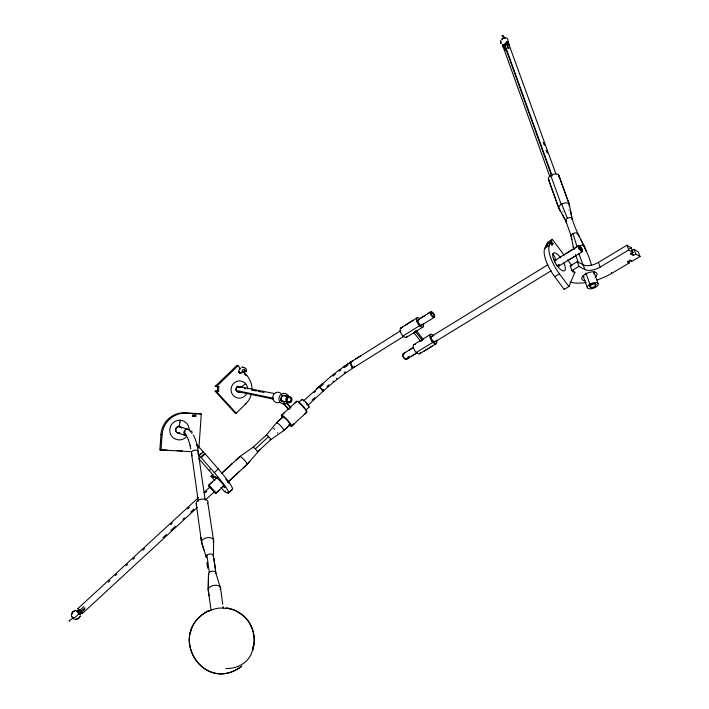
<?xml version="1.0" encoding="UTF-8"?>
<svg xmlns="http://www.w3.org/2000/svg" width="709" height="709" viewBox="0 0 709 709"><rect width="100%" height="100%" fill="white"/><g stroke="black" fill="none" stroke-linecap="round" stroke-linejoin="round"><path stroke-width="1.06" d="M208.242 589.082L208.543 573.492L208.189 589.737L211.043 610.165M213.409 556.086L213.648 541.118L207.87 503.053M71.379 615.093L72.424 612.177L75.198 610.511M217.583 386.378L218.789 386.627L218.611 391.439L217.406 391.173L217.583 386.378L215.244 386.316L236.771 365.578L238.029 365.755L240.555 368.547M71.387 615.128L72.566 612.009L75.633 610.449M195.755 416.387L194.532 416.059L194.718 413.347L195.941 413.657L195.755 416.387L193.078 416.236L193.265 413.515L185.111 412.815A22.989 22.404 -62.5 0 0 160.943 434.546L159.897 449.852L191.722 451.704M160.996 450.312L162.042 434.945A23.078 22.484 -62.7 0 1 186.299 413.134L193.265 413.515M192.015 413.71L192.05 413.196M198.928 448.177L201.276 413.95L194.718 413.347M180.015 422.023L179.226 426.605L178.89 425.781M77.901 612.496L78.212 611.016L76.962 611.087M500.864 43.541L500.722 40.67L500.829 43.444L500.669 42.948M246.44 371.622L246.369 369.912M241.237 666.628C201.87 695.05 165.454 631.648 209.332 610.431M253.751 645.731C255.612 635.034 251.925 623.477 243.852 616.121M253.689 646.05C255.329 636.992 253.06 627.314 247.432 620.02M246.404 371.808L246.386 369.992M286.888 399.761L286.808 397.377L286.764 400.071M252.732 649.993L253.37 647.388M207.95 611.087C165.525 633.837 203.483 695.405 241.813 666.176L239.057 668.197M252.688 650.126L253.281 647.778M420.916 340.524L420.712 341.206L413.87 332.734A5.45 2.508 58 0 0 414.437 331.901M75.402 619.436L78.398 618.629L80.277 615.997M79.727 614.437L79.957 613.879A4.369 1.258 -42.7 0 0 80.028 613.719L80.073 613.569A4.387 1.267 -42.3 0 1 79.665 614.508L79.505 614.455M191.191 630.266L191.74 628.644M190.579 632.074L191.146 630.416M505.34 43.923L506.838 41.698L508.229 42.505L555.918 173.98M508.318 42.691L507.866 43.63A4.032 2.792 -57.1 0 0 508.309 42.691A3.137 1.932 -22.8 0 0 507.103 41.751M80.206 616.227L78.557 618.514L75.358 619.436M551.611 245.323L552.479 244.773L550.804 242.513L546.169 245.411L544.822 248.221A24.15 8.703 58.4 0 0 554.695 276.661L564.196 289.387L568.928 286.551L574.902 272.212L571.897 270.625L570.222 265.902L577.223 261.639L583.188 264.847A11.672 5.495 -20.3 0 0 598.431 262.392L626.942 245.217L631.329 248.017M564.196 289.387L564.577 288.474M552.479 244.773L552.993 243.701L551.318 241.45L552.329 239.323L564.107 255.205M547.313 245.19L546.683 244.339L551.38 241.317M544.822 248.221L549.475 245.314L550.804 242.513M546.683 244.339L547.711 242.212L552.329 239.323M422.945 339.044L422.36 340.187A5.433 2.481 58.4 0 1 422.945 339.044L416.165 330.474L415.518 331.706L422.36 340.187L420.712 341.206A5.424 2.481 58.4 0 1 420.88 340.595M241.095 386.724L240.759 387.433A2.871 2.774 -77.1 0 0 236.824 387.336A2.871 2.774 -77.1 0 0 236.673 391.386L272.956 399.025M283.742 416.165L276.59 422.741L266.424 434.989L253.21 447.157L240.023 456.392L221.394 473.541M249.86 461.151L247.29 464.253L227.837 482.209M259.76 449.834L247.29 464.253L243.311 467.905M413.87 332.734L414.304 332.246M217.406 391.173L215.066 391.12L234.963 412.86L235.556 412.284M234.963 412.86L236.221 413.196L245.748 403.917A20.198 19.524 -76.6 0 0 251.367 394.115M239.802 369.159L239.323 368.405M215.244 386.316L216.449 386.565L238.029 365.755M238.915 370.009L240.333 368.645M304.276 414.517L306.705 412.239M281.508 415.359L283.972 413.072M257.562 451.863L270.767 439.686L283.804 430.54L287.969 426.667M208.384 485.55L212.425 481.801M236.15 459.981L240.023 456.392M227.598 482.404L239.385 471.529M283.804 430.54L290.903 423.982M305.889 410.13L309.044 407.214M220.774 487.34L224.558 491.674L225.285 491M224.558 491.674L227.155 492.861L227.881 492.188M228.555 492.923L232.472 489.29M228.528 492.95L232.455 489.316M232.206 463.597L221.89 473.116M79.683 610.467L83.901 606.576M77.768 612.611L80.073 610.892M255.373 448.824L268.605 436.629M79.16 611.335L79.851 610.697L78.779 609.297L76.705 611.211M81.411 610.75L80.622 611.477L79.851 610.697M81.943 610.263L85.062 607.826M69.509 621.19C70.377 620.561 66.07 622.192 73.16 618.204A4.6 1.294 -43.2 0 0 78.743 613.657L80.817 611.734L82.483 613.409M82.501 611.362L83.024 610.874M83.29 610.635L84.867 609.173M79.594 614.552L81.677 612.638L80.746 611.619L81.446 612.337M163.035 537.599L166.278 534.595M170.904 530.332L175.424 526.167M182.94 519.236L184.437 517.854M190.677 512.102L193.929 509.097M312.022 400.151L314.796 397.589M197.43 507.334L82.466 613.409L81.757 612.718M205.238 500.137L214.987 491.133M308.867 404.414L322.932 391.439M215.678 493.429L224.593 485.195M291.399 426.384L306.82 412.168M227.155 492.861A32.065 3.456 47.4 0 0 214.295 472.655L218.319 468.959L205.185 453.893L202.801 451.651L202.295 452.112M214.854 480.587L211.043 476.235L213.001 474.436M211.043 476.235L213.551 477.308L214.526 476.404M281.402 415.43L296.752 401.321M283.387 403.456L288.217 409.226A7.418 1.338 47.4 0 1 288.474 409.226L290.77 407.604L286.693 402.73M208.446 485.461L217.353 477.263M298.835 402.287L302.016 399.371M79.816 610.609L77.963 608.517L198.52 497.532M204.032 492.463L210.573 486.427M303.425 400.939L330.678 376.576M316.267 389.152L322.595 383.401M108.335 582.062L109.886 580.636M115.292 575.655L116.958 574.122M126.078 565.729L127.611 564.311M132.982 559.366L134.515 557.956M142.988 550.149L144.609 548.651M170.639 524.678L172.269 523.18M187.725 508.938L189.347 507.44M205.344 492.711L206.833 491.346M313.848 392.795L315.461 391.306M79.612 610.387L79.266 609.35M215.74 493.349L219.648 489.759M213.551 477.308A10.688 1.152 47.4 0 0 209.199 470.528L210.192 469.624M276.59 422.741L280.906 418.797M293.951 424.017L291.567 426.206L294.067 423.955M200.78 453.494L198.75 455.338L200.514 457.349L204.555 453.663M200.514 457.349L201.134 457.589L205.185 453.893M198.75 455.338L199.371 455.577L203.43 451.881L196.792 444.64M294.208 403.66L296.867 401.241M196.748 445.27L197.262 444.8M319.493 387.593L323.295 384.172M505.366 43.905L504.755 44.383M330.642 376.612L338.946 370.187M332.929 376.124L335.401 374.166M508.539 44.942L508.805 44.224L507.529 43.595L506.598 44.295L507.121 45.748M339.398 371.153L340.852 370.08M338.902 370.213L348.775 363.336L400.895 330.616M343.085 367.209L353.277 360.491M344.459 367.519L347.853 365.197M504.808 44.357L502.477 44.977L549.776 176.461M400.523 328.285L402.765 326.849M203.891 613.462L204.662 612.975M204.945 612.789L205.654 612.337M413.019 320.397L404.804 325.564M419.932 318.669L425.187 315.345M405.672 352.222L403.164 353.809L413.48 347.454M400.736 328.125L417.167 317.792M417.956 319.91L430.983 311.73L427.952 313.608M416.874 321.549L417.911 320.902M355.847 358.878L361.28 355.484M402.987 336.022L419.48 325.723M354.465 367.102L403.776 336.332M420.774 325.723L434.573 317.109M551.832 244.428L552.993 243.701M406.452 337.342L422.927 327.088M565.773 253.742L572.074 249.816M411.982 355.927L417.335 352.612M413.985 344.565L420.393 340.612M422.218 339.487L430.46 334.409M430.39 337.041L547.844 264.758M554.42 260.717L578.854 245.677M554.837 260.54L555.2 257.987L552.967 253.742M423.796 351.239L432.065 346.196M579.085 248.965L580.91 247.84M431.932 341.623L432.977 340.985M407.515 357.38L409.394 356.228M557.185 265.742L559.064 264.581M416.263 352.488L432.809 342.358M417.433 352.568L406.133 359.481L409.182 357.637M434.378 342.199L551.141 270.776M557.948 266.611L582.222 251.766M419.684 353.756L436.203 343.67M408.473 350.503L413.524 347.428M554.695 276.661L559.419 273.789A24.203 8.641 58.4 0 1 549.475 245.314M569.07 259.804L575.841 255.701M571.897 270.625L578.916 266.371L584.89 269.562A11.698 5.468 -20.3 0 0 600.151 267.098L628.741 249.949L633.022 252.431L630.611 253.866L630.274 252.989M572.535 271.946L573.404 271.423L573.094 270.537M574.033 272.735L574.902 272.212M576.461 246.829L576.984 246.537L572.978 233.624M629.619 248.682L631.214 247.725L633.022 252.431M631.657 250.809L634.05 249.373L638.26 251.837L640.059 256.525L631.613 261.435M630.611 253.866L633.447 255.506L635.849 254.079L640.059 256.525M627.589 261.213L627.917 262.1L630.301 260.682L631.701 261.488L631.373 260.602M596.943 279.958A35.096 16.413 -20.3 0 0 611.672 273.382L629.326 262.897L628.661 261.142M286.525 396.845C282.519 391.82 277.955 401.533 283.857 401.941C286.09 401.516 284.318 402.118 282.962 401.773C281.349 401.214 280.542 399.273 281.11 397.696C281.721 395.471 284.912 394.745 286.33 396.597M244.268 371.516L245.128 371.17L242.451 372.181A3.855 0.815 -41.9 0 1 239.917 372.819L238.685 371.658L239.057 370.825M241.964 367.147L244.658 367.661M242.123 367.12L245.022 367.909M215.394 386.325L217.441 386.37M216.449 386.565L218.789 386.627M215.066 391.12L218.611 391.439M167.315 450.197L159.968 449.887M176.86 450.623L182.116 450.862M286.516 403.137L290.406 407.48A7.409 1.347 47.4 0 1 290.761 407.586L290.406 407.48M288.217 409.226L288.492 409.244A7.418 1.329 47.2 0 1 288.873 409.385M195.941 413.657L201.276 413.95M192.538 415.953L194.532 416.059M225.577 607.888C234.378 608.721 242.717 613.498 247.875 620.676M239.287 372.712L240.697 373.475M245.633 375.318L246.191 375.407M246.36 375.433L246.838 375.513A20.198 19.524 -76.6 0 1 251.961 390.074M285.319 395.471L286.906 395.782M287.305 395.861L288.501 396.092M227.013 608.056L234.936 610.316L243.222 615.554M236.93 386.166L274.915 393.637M283.6 395.347L289.033 396.42M281.721 395.312L283.29 395.622M236.895 387.123L239.057 387.548M244.304 388.603L245.527 388.842M252.085 390.145L256.428 391.013M258.138 391.359L260.752 391.873M261.851 392.095L264.023 392.529M237.355 390.73L273.692 398.307M280.658 400.647L286.613 401.906M245.181 403.784L245.748 403.917M282.838 416.865L284.096 417.176M185.111 412.815L186.299 413.134M229.042 608.419L230.133 608.712M192.467 416.077L193.078 416.236M181.433 427.243L188.567 429.486M179.129 426.596L180.715 427.119M178.633 433.234L185.705 435.618M160.943 434.546L162.042 434.945M202.801 451.651L203.43 451.881M211.202 476.297L213.391 477.246M502.973 35.601L504.968 38.002M570.222 265.902L571.064 266.345M319.856 387.584L322.116 389.853M627.917 262.1L629.326 262.897M77.972 608.526L80.817 611.734L80.489 611.335M72.283 617.264L71.919 616.715M213.817 491.603L214.26 491.824L209.864 487.074L214.269 491.78L213.684 491.488M79 609.589L79.284 609.873M78.912 609.51L79.443 610.041M192.059 432.189L190.863 430.966L192.042 432.162M79.399 614.349L78.619 613.533M79.825 610.449L78.779 609.297L79.009 609.705M81.092 612.027C79.736 610.538 84.406 615.501 81.367 612.08M305.721 402.615L305.942 402.836M72.717 617.734L74.082 619.117L72.371 617.353M216.263 391.386L236.221 413.196M79.08 609.837L79.949 610.795M244.8 373.253L246.838 375.513M236.771 365.578L237.55 366.447M244.277 373.891L245.039 374.742M72.478 617.477L71.609 616.467M197.997 453.999L199.371 455.577M201.134 457.589L214.295 472.655M198.821 458.661L209.199 470.528M284.017 403.589L288.855 409.368M306.518 403.492L307.679 405.256M306.687 403.705L307.174 404.352M245.899 368.875L245.474 368.326L245.766 368.68M559.419 273.789L568.928 286.551M546.169 245.411L547.011 246.537M567.546 259.831L571.959 265.786M240.262 373.404A2.88 2.783 -80.9 0 1 238.685 371.658L239.42 372.048A2.889 2.792 -80.7 0 0 239.553 372.322L239.917 372.819A2.889 2.783 -81.3 0 1 239.358 371.906M577.294 233.27L579.262 236.709M562.308 214.579L565.959 221.084L558.914 208.393M581.025 239.908L586.334 251.154M548.411 179.209L558.727 207.923L560.597 211.45M322.276 390.118L322.267 390.659A54.646 12.496 -39.8 0 1 323.667 389.383M251.571 627.048L250.374 624.567M187.282 437.161L188.302 439.438M502.477 44.977L503 45.633L502.477 44.977A4.015 2.783 -57.1 0 0 506.696 42.044M567.448 218.31L561.688 204.112L561.209 204.387L550.751 175.451M634.05 249.373L635.849 254.079M632.1 251.979L633.447 255.506M626.942 245.217L628.741 249.949M629.964 259.804L630.301 260.682M611.344 272.504L611.672 273.382M598.431 262.392L600.151 267.098M558.772 175.345L569.336 204.511L571.711 216.794M591.368 265.033C586.689 246.262 573.351 230.877 570.692 211.504M594.027 272.318L598.192 283.751A5.778 2.632 -19.9 0 1 590.81 288.838A5.778 2.632 -19.9 0 1 589.268 284.548A5.778 2.632 -19.9 0 1 598.192 283.751M558.754 175.309L569.167 203.988M508.096 42.859L508.14 42.983A4.032 2.73 -57.3 0 1 507.954 43.364M508.486 43.931L507.795 42.035A4.245 2.951 -57.1 0 0 505.216 37.94M506.625 42.026A4.024 2.712 -57.7 0 0 506.767 41.689L507.529 43.595M543.262 142.287L544.388 145.389M546.107 150.14L547.18 153.091M508.734 47.432L508.911 47.92M507.289 46.236L507.999 48.168A2.092 1.285 -23 0 1 508.867 48.283M504.905 44.942L552.151 175.929M504.312 44.543L551.558 175.575M583.188 264.847L584.89 269.562M578.952 253.742L583.135 265.352M585.944 273.151L589.906 284.149M504.445 47.14L504.099 46.174L503.168 46.874L503.682 47.53A3.137 1.923 -23.1 0 1 504.01 44.791A3.137 1.923 -23.1 0 1 507.945 43.683A3.137 1.923 -23.1 0 1 508.628 46.156M504.648 47.716L505.49 50.047A2.092 1.285 -22.6 0 0 505.508 50.277A2.092 1.285 -23 0 1 505.49 50.047M571.826 239.376L571.144 235.831L565.64 220.534L566.615 223.282M548.429 179.244L558.727 207.923M575.407 254.416L578.376 262.729M583.232 276.253L587.318 287.659M577.223 261.639L578.916 266.371M188.293 439.403L190.083 445.412M200.904 537.475L201.702 542.731L206.177 557.07M201.702 542.731L203.944 549.9M215.908 573.28L220.641 588.692L222.732 604.263M190.074 445.376L190.818 448.974M571.144 235.831L573.714 249.222M573.209 246.546L573.741 249.329M223.051 606.452L223.264 607.914M213.843 558.4L215.509 569.859M198.272 452.475L205.105 499.49M213.347 555.28L215.846 572.482M206.868 555.138L209.315 572.367M191.882 455.958L191.465 452.998L198.281 501.272M206.895 562.494L207.71 568.237M196.198 503.789L201.533 542.057M208.357 590.402L209.049 595.844M189.374 639.119L189.383 640.794M189.383 641.742L189.392 643.435M500.545 41.654L500.545 42.177M253.016 646.227A32.33 26.596 24.6 0 1 225.87 668.578M208.774 591.031A6.319 3.518 -9.5 0 1 214.419 585.324A6.319 3.518 -9.5 0 1 220.136 589.711M208.854 574.662A3.758 2.127 -9.4 0 1 211.849 571.286A3.758 2.127 -9.4 0 1 215.846 573.475M202.411 543.67A6.142 3.58 -9.2 0 1 207.258 537.67A6.142 3.58 -9.2 0 1 213.161 542.155M206.603 557.629A3.722 2.136 -9.3 0 1 209.536 554.039A3.722 2.136 -9.3 0 1 213.125 556.689M196.712 504.808A6 3.625 -8.9 0 1 202.083 499.065A6 3.625 -8.9 0 1 207.507 503.718M191.802 453.609A3.492 2.207 -8.6 0 1 194.904 450.091A3.492 2.207 -8.6 0 1 197.944 453.078M191.776 433.421A56.357 12.629 -87.3 0 1 191.917 433.545M193.211 435.025A56.357 12.629 -87.3 0 1 198.343 452.245M186.901 435.911A3.385 3.297 -63.7 0 1 183.817 432.587A3.385 3.297 -63.7 0 1 186.954 429.193A3.385 3.297 -63.7 0 1 190.42 432.1M186.183 434.59A2.251 2.198 -63.7 0 1 184.934 432.853M184.996 432.038A2.251 2.198 -63.7 0 1 185.368 431.232M186.573 436.629A9.899 9.669 -62.7 0 1 171.055 435.158A9.899 9.669 -62.7 0 1 177.277 420.508A9.899 9.669 -62.7 0 1 189.161 430.549M180.157 420.224A16.458 3.51 -86.7 0 1 180.015 422.015M179.838 432.96A3.297 3.217 -62.6 0 1 175.894 431.223A3.297 3.217 -62.6 0 1 177.277 427.031A3.297 3.217 -62.6 0 1 181.504 427.926M179.625 433.084A3.297 3.217 -62.5 0 1 175.903 431.054A3.297 3.217 -62.5 0 1 177.463 427.004A3.297 3.217 -62.5 0 1 181.593 427.952M218.319 468.959A32.038 3.58 47.4 0 1 231.683 489.476M225.808 479.257A7.533 0.851 47.3 0 1 228.803 483.157M216.112 478.805A7.542 0.815 47.3 0 1 216.83 477.831A7.542 0.815 47.3 0 1 224.212 485.878A7.542 0.815 47.3 0 1 222.759 486.046M276.749 423.557A5.309 0.886 47.3 0 1 280.578 425.746A5.309 0.886 47.3 0 1 283.316 430.496M266.619 435.627A3.199 0.496 47.3 0 1 267.497 435.583A3.199 0.496 47.3 0 1 270.421 438.818A3.199 0.496 47.3 0 1 269.934 439.288M302.069 400.284A5.282 1.01 47.3 0 1 306.128 402.446A5.282 1.01 47.3 0 1 308.442 407.09M240.129 456.924A5.353 0.7 47.3 0 1 244.242 459.919A5.353 0.7 47.3 0 1 246.688 464.067M253.423 447.778A3.208 0.461 47.3 0 1 254.15 447.671A3.208 0.461 47.3 0 1 257.03 450.764A3.208 0.461 47.3 0 1 257.057 451.677M209.846 487.739A5.397 0.549 47.3 0 1 209.554 486.197A5.397 0.549 47.3 0 1 215.146 492.276A5.397 0.549 47.3 0 1 213.506 491.709M290.149 407.471A7.409 1.338 47.1 0 1 290.433 407.507M287.907 402.1A5.353 5.114 -77.8 0 1 280.02 402.18A5.353 5.114 -77.8 0 1 281.57 394.071A5.353 5.114 -77.8 0 1 288.882 397.031M279.319 402.428A5.282 5.043 -77.8 0 1 272.788 396.544A5.282 5.043 -77.8 0 1 281.012 393.371M282.386 417.867A7.427 1.285 47.3 0 1 283.52 416.36A7.427 1.285 47.3 0 1 290.77 424.248A7.427 1.285 47.3 0 1 289.042 425.108M296.708 401.879A7.4 1.391 47.3 0 1 303.151 406.16A7.4 1.391 47.3 0 1 305.845 412.035M283.015 417.823A5.309 0.922 47.3 0 1 284.796 417.991A5.309 0.922 47.3 0 1 289.476 423.176A5.309 0.922 47.3 0 1 288.9 424.345M298.861 402.942A5.282 0.993 47.3 0 1 304.746 408.863M305.26 409.775A5.282 0.993 47.3 0 1 305.428 410.236M246.519 393.903A8.641 8.34 -77 0 1 233.022 395.232A8.641 8.34 -77 0 1 236.248 381.602A8.641 8.34 -77 0 1 247.716 388.869M245.518 383.604A14.402 3.137 -42 0 1 244.375 384.686L240.856 387.451A2.871 2.774 -76.9 0 0 237.125 387.176A2.871 2.774 -76.9 0 0 236.46 390.996A2.871 2.774 -76.9 0 0 240.067 391.971M354.642 366.145A3.173 1.595 58 0 1 352.905 367.324A3.173 1.595 58 0 1 350.45 364.001A3.173 1.595 58 0 1 351.513 361.918M322.967 391.448A54.637 12.505 -39.8 0 1 354.429 367.165M318.97 387.522A3.155 0.656 47.3 0 1 319.874 387.203A3.155 0.656 47.3 0 1 322.79 390.384A3.155 0.656 47.3 0 1 322.267 391.138M273.559 428.528A3.191 0.523 47.3 0 1 273.745 428.599M274.356 429.016A3.191 0.523 47.3 0 1 274.755 429.353M277.627 432.712A3.191 0.523 47.3 0 1 277.777 433.164M353.144 366.58A2.118 1.063 58 0 1 351.407 364.958A2.118 1.063 58 0 1 351.309 362.973M326.973 386.44A54.646 12.496 -39.8 0 1 328.905 384.774M332.875 381.451A54.646 12.496 -39.8 0 1 333.381 381.043M336.421 378.615A54.646 12.496 -39.8 0 1 336.926 378.216M344.051 372.881A54.646 12.496 -39.8 0 1 345.567 371.8M351.425 367.829A54.646 12.496 -39.8 0 1 351.903 367.519M416.112 330.775A5.45 2.499 58 0 1 415.518 331.706M407.126 336.226A5.424 2.526 58 0 1 401.675 334.426A5.424 2.526 58 0 1 401.533 327.948M423.282 323.552A5.468 2.481 58 0 1 421.093 326.938A5.468 2.481 58 0 1 416.502 320.105A5.468 2.481 58 0 1 419.958 318.589M422.183 324.394A3.279 1.489 58 0 1 420.145 324.793A3.279 1.489 58 0 1 417.929 321.053A3.279 1.489 58 0 1 419.436 319.759M420.331 352.621A5.406 2.508 58.4 0 1 414.676 350.468A5.406 2.508 58.4 0 1 415.35 344.494M436.522 340.098A5.45 2.464 58.4 0 1 434.192 343.448A5.45 2.464 58.4 0 1 429.787 336.252A5.45 2.464 58.4 0 1 433.855 335.738M435.45 340.994A3.27 1.48 58.4 0 1 433.367 341.348A3.27 1.48 58.4 0 1 431.223 337.519A3.27 1.48 58.4 0 1 432.889 336.447M406.762 358.426A3.226 1.524 58.4 0 1 404.697 359.002A3.226 1.524 58.4 0 1 402.517 355.182A3.226 1.524 58.4 0 1 404.29 354.101M405.637 358.532A2.154 1.019 58.4 0 1 403.997 357.513A2.154 1.019 58.4 0 1 403.226 355.315M563.832 263.012A10.422 3.731 58.4 0 1 561.333 270.094A10.422 3.731 58.4 0 1 552.701 255.506A10.422 3.731 58.4 0 1 560.828 257.934M554.739 260.478A3.465 1.25 58.4 0 1 555.519 260.602M558.462 264.723A3.465 1.25 58.4 0 1 558.293 266.433M558.896 264.776A3.474 1.25 58.4 0 1 557.682 265.99M557.061 265.485A3.474 1.25 58.4 0 1 556.273 264.581M554.925 261.967A3.474 1.25 58.4 0 1 556.078 260.495M586.192 282.51A35.096 16.413 -20.3 0 1 570.045 282.147M585.164 280.737A8.056 3.722 -20 0 1 583.144 275.73A8.056 3.722 -20 0 1 594.169 271.91A8.056 3.722 -20 0 1 595.09 277.299M585.891 273.373A2.269 0.789 58.6 0 1 585.244 274.135M559.747 209.102A5.592 2.845 -20.8 0 1 563.23 203.421A5.592 2.845 -20.8 0 1 569.052 205.787M566.668 221.421A3.377 1.684 -20.6 0 1 566.243 219.196A3.377 1.684 -20.6 0 1 570.417 217.557A3.377 1.684 -20.6 0 1 571.817 219.391M549.165 180.113A5.53 2.916 -21.2 0 1 552.94 174.396A5.53 2.916 -21.2 0 1 558.577 176.904M574.095 249.143A5.69 2.73 -20.3 0 1 580.706 245.332A5.69 2.73 -20.3 0 1 584.571 247.733M571.755 236.558A3.394 1.657 -20.3 0 1 573.776 233.27A3.394 1.657 -20.3 0 1 577.498 234.413M508.495 43.923A3.137 1.923 -23.9 0 1 509 44.596M507.981 44.862A2.092 1.285 -23 0 1 508.052 45.066M504.099 46.298A2.092 1.285 -23 0 1 505.038 44.844A2.092 1.285 -23 0 1 507.068 44.312M76.864 611.229A4.36 1.143 -41.7 0 1 77.104 611.123M78.309 611.477A4.369 1.25 -42.3 0 1 77.822 612.585M77.175 610.998A4.369 1.25 -42.3 0 1 78.017 610.892M78.282 611.167A4.369 1.232 -42.9 0 1 78.07 612.097M77.494 610.901A4.369 1.232 -42.9 0 1 77.795 610.857M77.733 610.91A4.343 1.196 -42 0 1 77.91 610.91M78.034 612.124A4.36 1.214 -43.3 0 1 77.901 612.372M79.895 614.216A4.378 1.303 -42 0 0 80.02 613.967A4.387 1.232 -43.3 0 1 79.86 614.065M244.224 370.195A3.651 0.762 -41.8 0 1 244.578 369.956M506.855 41.68A3.128 1.941 -23.6 0 1 508.229 42.505M504.25 44.649A4.05 2.801 -56.7 0 1 503.036 44.995M507.963 42.177A3.128 1.923 -22.4 0 1 508.114 42.327M504.657 37.861A1.728 1.063 -23.2 0 0 502.77 38.268A1.728 1.063 -23.2 0 0 502.052 39.651A1.728 1.063 -23 0 1 502.867 38.206A1.728 1.063 -23 0 1 504.817 37.923M507.981 48.177A2.092 1.285 -22.6 0 1 508.743 48.247M562.866 211.796A3.368 1.702 -20.7 0 1 562.981 211.592M568.981 210.094A3.368 1.702 -20.7 0 1 569.07 210.236M593.69 271.91A5.752 2.668 -20 0 1 593.796 274.02M583.853 277.095A5.752 2.668 -20 0 1 583.259 275.526M593.805 271.813A5.752 2.668 -20 0 1 593.752 272.424M583.932 276.386A5.752 2.668 -20 0 1 583.516 276.164M558.736 264.953A10.396 3.767 58.4 0 1 559.171 265.866M208.88 611.38A13.994 7.586 -9.6 0 1 226.322 608.676M502.007 35.884L502.982 35.778L502.016 35.849M244.197 371.188C244.685 370.63 245.713 370.869 244.197 371.232M589.48 286.409C596.544 291.576 598.547 277.981 589.48 286.409M589.542 286.223C589.87 289.095 594.993 287.11 595.959 285.231A3.465 1.578 -19.9 0 0 596.012 284.539C594.204 282.864 590.783 284.371 589.542 286.223M291.124 401.879A3.253 3.093 -77.9 0 0 289.662 396.499A3.253 3.093 -77.9 0 0 285.913 400.603A3.253 3.093 -77.9 0 0 291.124 401.879M290.38 401.134A2.162 2.065 -78 0 0 289.405 397.554A2.162 2.065 -78 0 0 286.906 400.293A2.162 2.065 -78 0 0 290.38 401.134M430.593 313.821A3.306 1.462 58 0 0 434.289 317.419A3.306 1.462 58 0 0 432.809 312.572A3.306 1.462 58 0 0 430.593 313.821M431.258 314.078A2.198 0.975 58 0 0 433.722 316.48A2.198 0.975 58 0 0 432.729 313.254A2.198 0.975 58 0 0 431.258 314.078M578.686 247.663A3.51 1.205 58.3 0 0 582.337 251.73A3.51 1.205 58.3 0 0 580.582 246.776A3.51 1.205 58.3 0 0 578.686 247.663M579.306 248.017A2.34 0.798 58.3 0 0 581.734 250.729A2.34 0.798 58.3 0 0 580.574 247.423A2.34 0.798 58.3 0 0 579.306 248.017M244.756 372.11A1.595 1.542 -81 0 0 243.861 369.513A1.595 1.542 -81 0 0 242.132 371.631A1.595 1.542 -81 0 0 244.756 372.11"/></g></svg>
